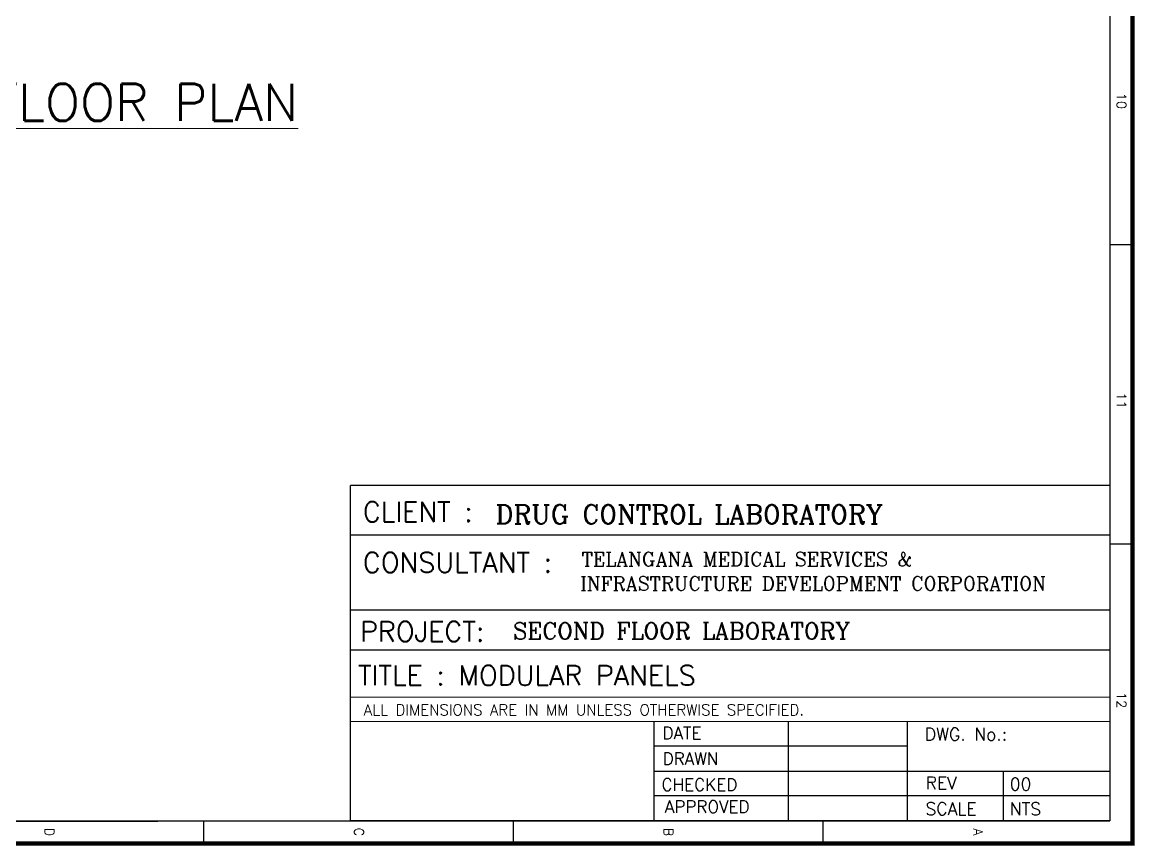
# Model space of a CAD drawing. Extents: x -52083 to 49512, y -145230 to 20224.
# Drawn here: x 33594 to 48577, y -31742 to -20644 of the extents above; entities that cross this region are included whole.
import ezdxf
from ezdxf.enums import TextEntityAlignment as Align

# ---------------------------------------------------------------- set-up
doc = ezdxf.new("R2010")
doc.units = 0
doc.header["$LTSCALE"] = 0.5
doc.header["$MEASUREMENT"] = 0
doc.layers.add('RCP Legend', color=7, linetype='Continuous', lineweight=0)
doc.layers.add('sa-text', color=5, linetype='Continuous', lineweight=9)
doc.layers.add('TITLE', color=7, linetype='Continuous')
doc.styles.add('ARIAL', font='romans.shx', dxfattribs={"height": 2.5})
doc.styles.add('IRFAN', font='romans.shx')
doc.styles.add('RomanS', font='romans.shx')
doc.styles.add('sudheer', font='romanc.shx')

# ---------------------------------------------------------------- blocks, each defined once
blk = doc.blocks.new('A$C66962185')
at = {"layer": 'TITLE'}
for p, q in [((170836, -1297), (170836, 0)), ((187928, -1297), (187928, 0)), ((1210, -1297), (203723, -1297)), ((203723, -139882), (203723, -1297)), ((205020, -17647), (203723, -17647)), ((205020, -35295), (203723, -35295)), ((205020, -52942), (203723, -52942))]:
    blk.add_line(p, q, dxfattribs=at)
at = {"layer": 'TITLE', "const_width": 250}
blk.add_lwpolyline([(205020, 0), (205020, -141178), (0, -141178), (0, 0)], close=True, dxfattribs=at)
at = {"layer": 'TITLE', "style": 'RomanS'}
for s, height, p in [('10', 537.4, (162654, -629)), ('11', 537.4, (179746, -629)), ('12', 537.4, (196838, -629)), ('A', 537, (204358, -8810)), ('B', 537, (204358, -26457)), ('C', 537, (204358, -44104)), ('D', 537, (204358, -61752))]:
    blk.add_text(s, height=height, dxfattribs=at).set_placement(p, align=Align.MIDDLE)

msp = doc.modelspace()

# ---------------------------------------------------------------- linework, layer by layer
for p, q in [((48241.6, -26886.1, 2637.8), (38017, -26886.1, 2637.8)), ((38017, -31406.6, 2637.8), (38017, -26886.1, 2637.8)), ((48241.6, -27556, 2637.8), (38017, -27556, 2637.8)), ((48241.6, -28569.4, 2637.8), (38017, -28569.4, 2637.8)), ((48241.6, -29105.3, 2637.8), (38017, -29105.3, 2637.8)), ((42106.4, -31406.6, 2637.8), (42106.4, -30065.8, 2637.8)), ((43914.4, -31406.6, 2637.8), (43914.4, -30065.8, 2637.8)), ((45510, -30065.8, 2637.8), (45510, -31406.6, 2637.8)), ((45510, -30401.1, 2637.8), (42106.4, -30401.1, 2637.8)), ((42106.4, -30736.4, 2637.8), (48241.6, -30736.4, 2637.8)), ((46811.5, -31406.6, 2637.8), (46811.5, -30736.4, 2637.8)), ((48241.6, -31071.5, 2637.8), (42106.4, -31071.5, 2637.8))]:
    msp.add_line(p, q)
at = {"lineweight": 9, "extrusion": (1.12482e-32, 6.12323e-17, -1)}
for p, q in [((48241.6, -29739.6, 2637.8), (38017, -29739.6, 2637.8)), ((48241.6, -30065.8, 2637.8), (38017, -30065.8, 2637.8))]:
    msp.add_line(p, q, dxfattribs=at)
at = {"color": 7}
msp.add_line((48241.6, -31406.6, 2637.8), (38017, -31406.6, 2637.8), dxfattribs=at)
at = {"layer": 'RCP Legend', "lineweight": -3}
msp.add_line((26298.3, -31432.9, 2637.8), (37579, -31406.6, 2637.8), dxfattribs=at)

# ---------------------------------------------------------------- block references
at = {"layer": 'TITLE', "xscale": 0.2362210059282006, "yscale": 0.2362210059282006, "zscale": 0.2362210059282006, "rotation": 270}
msp.add_blockref('A$C66962185', (48547.8, 16717.1, 2637.8), dxfattribs=at)

# ---------------------------------------------------------------- texts
at = {"lineweight": 9}
for s, height, style, p in [('CLIENT :', 268.01, 'IRFAN', (38182, -27374.9, 2637.8)), ('DRUG CONTROL LABORATORY', 254.612, 'sudheer', (39968.7, -27402.6, 2637.8)), ('CONSULTANT :', 268.012, 'IRFAN', (38182, -28059.2, 2637.8)), ('TELANGANA MEDICAL SERVICES &  ', 187.609, 'sudheer', (41126.6, -27975, 2637.8)), ('INFRASTRUCTURE DEVELOPMENT CORPORATION ', 187.609, 'sudheer', (41109.1, -28303.2, 2637.8)), ('PROJECT:', 268.01, 'IRFAN', (38142.7, -28989.1, 2637.8)), ('SECOND FLOOR LABORATORY ', 224.058, 'sudheer', (40203.3, -28959.1, 2637.8))]:
    msp.add_text(s, height=height, dxfattribs=dict(at, style=style)).set_placement(p)
at = {"lineweight": 9, "extrusion": (1.12482e-32, 6.12323e-17, -1), "style": 'IRFAN', "text_generation_flag": 2}
for s, height, p in [('TITLE : MODULAR PANELS', 268.012, (-38114.9, -29579.9, -2637.8)), ('ALL DIMENSIONS ARE IN MM UNLESS OTHERWISE SPECIFIED.', 146.84, (-38194, -29984.7, -2637.8))]:
    msp.add_text(s, height=height, dxfattribs=at).set_placement(p)
at = {"color": 64, "style": 'sudheer'}
for s, p in [('DATE', (42479.7, -30223.9, 2637.8)), ('DRAWN ', (42650.8, -30568.7, 2637.8)), ('CHECKED', (42714.1, -30917.8, 2637.8)), ('APPROVED', (42818.7, -31216.7, 2637.8))]:
    msp.add_text(s, height=165.48, dxfattribs=at).set_placement(p, align=Align.MIDDLE_CENTER)
for s, p in [('DWG. No.:', (45748.7, -30324.1, 2637.8)), ('REV', (45759.8, -30980.8, 2637.8)), ('SCALE', (45759.8, -31328.6, 2637.8))]:
    msp.add_text(s, height=169.34, dxfattribs=at).set_placement(p)
at = {"color": 6, "style": 'sudheer'}
for s, p in [('00', (46894.3, -30995.5, 2637.8)), ('NTS', (46894.3, -31330.6, 2637.8))]:
    msp.add_text(s, height=169.34, dxfattribs=at).set_placement(p)
at = {"layer": 'sa-text', "color": 5, "insert": (31758.9, -21725, 2637.8), "char_height": 500, "width": 12708.577, "attachment_point": 5, "style": 'ARIAL'}
msp.add_mtext('{\\L\\C1;PROPOSED SECOND FLOOR PLAN}', dxfattribs=at)

doc.saveas('drawing.dxf')
